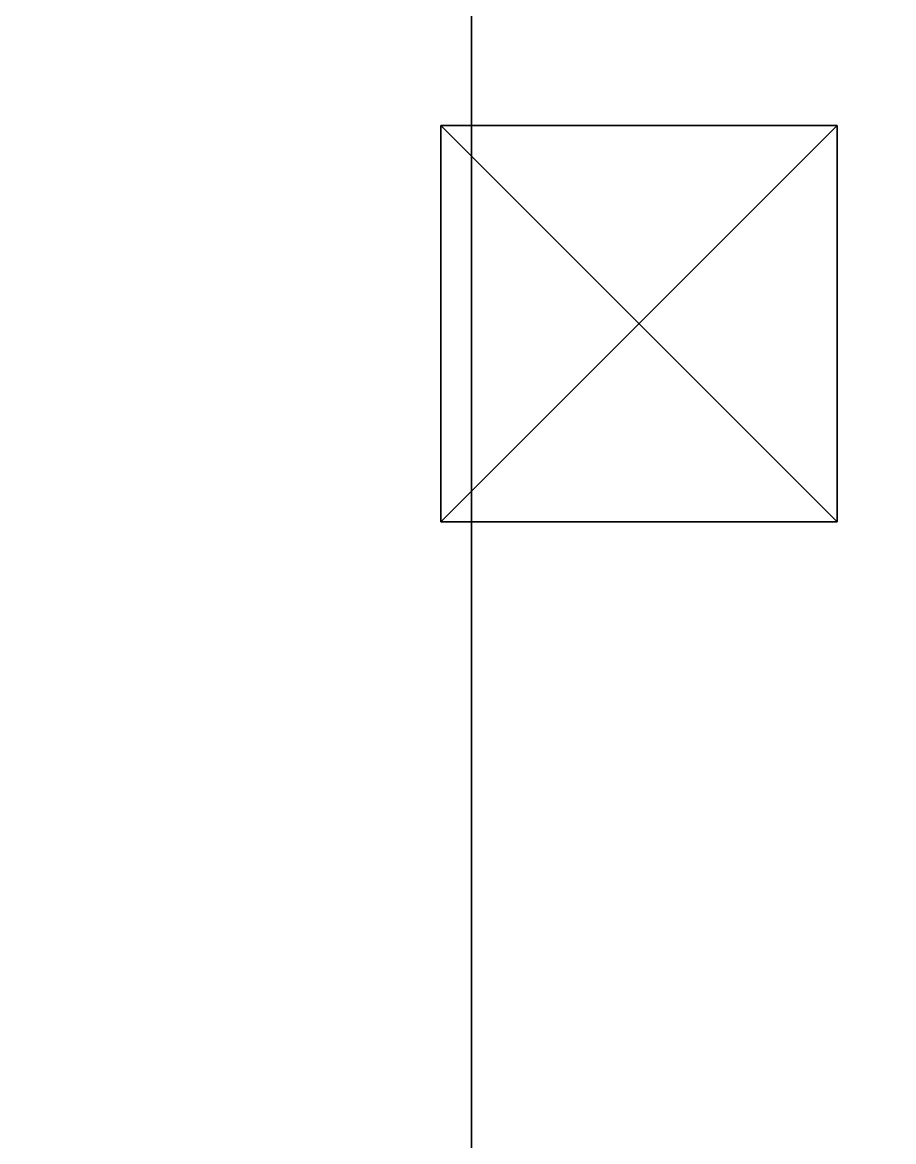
# Model space of a CAD drawing. Extents: x 0 to 3017, y -3657 to 0.
# Drawn here: x 1268 to 1300.99, y -2287.46 to -2245.09 of the extents above; entities that cross this region are included whole.
import ezdxf

# ---------------------------------------------------------------- set-up
doc = ezdxf.new("R2010")
doc.units = 0
for name, color, linetype in [('LAYER0', 7, 'CONTINUOUS'), ('LAYER1', 7, 'CONTINUOUS'), ('LAYER131', 7, 'CONTINUOUS'), ('LAYER132', 7, 'CONTINUOUS'), ('LAYER135', 7, 'CONTINUOUS'), ('LAYER138', 7, 'CONTINUOUS'), ('LAYER139', 7, 'CONTINUOUS'), ('LAYER270', 253, 'CONTINUOUS'), ('LAYER271', 253, 'CONTINUOUS')]:
    doc.layers.add(name, color=color, linetype=linetype)

msp = doc.modelspace()

# ---------------------------------------------------------------- linework, layer by layer
at = {"layer": 'LAYER0'}
for points, invisible_edges in [([(151, -238), (2997, 0), (1089, -2692), (151, -238)], 7), ([(151, 0, 5), (1089, -2692, 5), (2997, 0, 5), (151, 0, 5)], 3), ([(1089, -2692), (2997, 0), (2997, -2692), (1089, -2692)], 1), ([(2997, 0, 5), (1089, -2692, 5), (2997, -2692, 5), (2997, 0, 5)], 1)]:
    msp.add_3dface(points, dxfattribs=dict(at, invisible_edges=invisible_edges))
at = {"layer": 'LAYER131', "invisible_edges": 1}
for points in [[(1285, -2542, 5), (1267, -1962, 5), (1285, -1962, 5), (1285, -2542, 5)], [(1267, -1962, 5), (1285, -2542, 5), (1267, -2542, 5), (1267, -1962, 5)], [(1267, -2542, 2555), (1285, -1962, 2555), (1267, -1962, 2555), (1267, -2542, 2555)], [(1285, -1962, 2555), (1267, -2542, 2555), (1285, -2542, 2555), (1285, -1962, 2555)], [(1285, -2542, 5), (1285, -1962, 2555), (1285, -2542, 2555), (1285, -2542, 5)], [(1285, -1962, 2555), (1285, -2542, 5), (1285, -1962, 5), (1285, -1962, 2555)]]:
    msp.add_3dface(points, dxfattribs=at)
at = {"layer": 'LAYER132', "invisible_edges": 1}
for points in [[(1285, -2542, 85), (1909, -1962, 85), (1909, -2542, 85), (1285, -2542, 85)], [(1909, -1962, 85), (1285, -2542, 85), (1285, -1962, 85), (1909, -1962, 85)], [(1285, -2542, 85), (1285, -1962, 103), (1285, -1962, 85), (1285, -2542, 85)], [(1285, -1962, 103), (1285, -2542, 85), (1285, -2542, 103), (1285, -1962, 103)], [(1285, -1962, 103), (1909, -2542, 103), (1909, -1962, 103), (1285, -1962, 103)], [(1909, -2542, 103), (1285, -1962, 103), (1285, -2542, 103), (1909, -2542, 103)]]:
    msp.add_3dface(points, dxfattribs=at)
at = {"layer": 'LAYER135', "invisible_edges": 1}
for points in [[(1909, -2542, 2554), (1285, -1962, 2554), (1285, -2542, 2554), (1909, -2542, 2554)], [(1285, -1962, 2554), (1909, -2542, 2554), (1909, -1962, 2554), (1285, -1962, 2554)], [(1285, -2542, 2536), (1285, -1962, 2554), (1285, -1962, 2536), (1285, -2542, 2536)], [(1285, -1962, 2554), (1285, -2542, 2536), (1285, -2542, 2554), (1285, -1962, 2554)], [(1909, -1962, 2536), (1285, -2542, 2536), (1285, -1962, 2536), (1909, -1962, 2536)], [(1285, -2542, 2536), (1909, -1962, 2536), (1909, -2542, 2536), (1285, -2542, 2536)]]:
    msp.add_3dface(points, dxfattribs=at)
at = {"layer": 'LAYER138', "invisible_edges": 1}
for points in [[(1909, -2517.4, 921), (1285, -1962, 921), (1285, -2517.4, 921), (1909, -2517.4, 921)], [(1285, -1962, 921), (1909, -2517.4, 921), (1909, -1962, 921), (1285, -1962, 921)], [(1285, -2517.4, 903), (1285, -1962, 921), (1285, -1962, 903), (1285, -2517.4, 903)], [(1285, -1962, 921), (1285, -2517.4, 903), (1285, -2517.4, 921), (1285, -1962, 921)], [(1909, -1962, 903), (1285, -2517.4, 903), (1285, -1962, 903), (1909, -1962, 903)], [(1285, -2517.4, 903), (1909, -1962, 903), (1909, -2517.4, 903), (1285, -2517.4, 903)]]:
    msp.add_3dface(points, dxfattribs=at)
at = {"layer": 'LAYER139', "invisible_edges": 1}
for points in [[(1909, -2517.4, 1989), (1285, -1962, 1989), (1285, -2517.4, 1989), (1909, -2517.4, 1989)], [(1285, -1962, 1989), (1909, -2517.4, 1989), (1909, -1962, 1989), (1285, -1962, 1989)], [(1285, -2517.4, 1971), (1285, -1962, 1989), (1285, -1962, 1971), (1285, -2517.4, 1971)], [(1285, -1962, 1989), (1285, -2517.4, 1971), (1285, -2517.4, 1989), (1285, -1962, 1989)], [(1909, -1962, 1971), (1285, -2517.4, 1971), (1285, -1962, 1971), (1909, -1962, 1971)], [(1285, -2517.4, 1971), (1909, -1962, 1971), (1909, -2517.4, 1971), (1285, -2517.4, 1971)]]:
    msp.add_3dface(points, dxfattribs=at)
at = {"layer": 'LAYER270'}
for points in [[(1283.85, -2264, 1871), (1283.85, -2264, 1886), (1283.85, -2249, 1871), (1283.85, -2264, 1871)], [(1283.85, -2249, 1871), (1283.85, -2264, 1886), (1283.85, -2249, 1886), (1283.85, -2249, 1871)], [(1298.85, -2264, 1871), (1283.85, -2264, 1871), (1298.85, -2249, 1871), (1298.85, -2264, 1871)], [(1298.85, -2249, 1871), (1283.85, -2264, 1871), (1283.85, -2249, 1871), (1298.85, -2249, 1871)], [(1298.85, -2249, 1871), (1283.85, -2249, 1871), (1298.85, -2249, 1886), (1298.85, -2249, 1871)], [(1298.85, -2249, 1886), (1283.85, -2249, 1871), (1283.85, -2249, 1886), (1298.85, -2249, 1886)], [(1298.85, -2249, 1886), (1283.85, -2249, 1886), (1298.85, -2264, 1886), (1298.85, -2249, 1886)], [(1298.85, -2264, 1886), (1283.85, -2249, 1886), (1283.85, -2264, 1886), (1298.85, -2264, 1886)], [(1298.85, -2249, 1871), (1298.85, -2249, 1886), (1298.85, -2264, 1871), (1298.85, -2249, 1871)], [(1298.85, -2264, 1871), (1298.85, -2249, 1886), (1298.85, -2264, 1886), (1298.85, -2264, 1871)], [(1298.85, -2264, 1871), (1298.85, -2264, 1886), (1283.85, -2264, 1871), (1298.85, -2264, 1871)], [(1283.85, -2264, 1871), (1298.85, -2264, 1886), (1283.85, -2264, 1886), (1283.85, -2264, 1871)]]:
    msp.add_3dface(points, dxfattribs=at)
at = {"layer": 'LAYER271'}
for points in [[(1283.85, -2264, 1871), (1283.85, -2264, 1886), (1283.85, -2249, 1871), (1283.85, -2264, 1871)], [(1283.85, -2249, 1871), (1283.85, -2264, 1886), (1283.85, -2249, 1886), (1283.85, -2249, 1871)], [(1298.85, -2264, 1871), (1283.85, -2264, 1871), (1298.85, -2249, 1871), (1298.85, -2264, 1871)], [(1298.85, -2249, 1871), (1283.85, -2264, 1871), (1283.85, -2249, 1871), (1298.85, -2249, 1871)], [(1298.85, -2249, 1871), (1283.85, -2249, 1871), (1298.85, -2249, 1886), (1298.85, -2249, 1871)], [(1298.85, -2249, 1886), (1283.85, -2249, 1871), (1283.85, -2249, 1886), (1298.85, -2249, 1886)], [(1298.85, -2249, 1886), (1283.85, -2249, 1886), (1298.85, -2264, 1886), (1298.85, -2249, 1886)], [(1298.85, -2264, 1886), (1283.85, -2249, 1886), (1283.85, -2264, 1886), (1298.85, -2264, 1886)], [(1298.85, -2249, 1871), (1298.85, -2249, 1886), (1298.85, -2264, 1871), (1298.85, -2249, 1871)], [(1298.85, -2264, 1871), (1298.85, -2249, 1886), (1298.85, -2264, 1886), (1298.85, -2264, 1871)], [(1298.85, -2264, 1871), (1298.85, -2264, 1886), (1283.85, -2264, 1871), (1298.85, -2264, 1871)], [(1283.85, -2264, 1871), (1298.85, -2264, 1886), (1283.85, -2264, 1886), (1283.85, -2264, 1871)]]:
    msp.add_3dface(points, dxfattribs=at)

# ---------------------------------------------------------------- meshes
at = {"layer": 'LAYER1'}
mesh = msp.add_polymesh((9, 2), dxfattribs=at)
for k, corner in enumerate([(2847, -150, 2606), (301, -150, 2606), (2847, -2542, 2606), (2847, -150, 2606), (939, -2542, 2606), (2847, -2542, 2606), (939, -3507, 2606), (939, -2542, 2606), (150, -3507, 2606), (939, -3507, 2606), (150, -388, 2606), (150, -3507, 2606), (301, -388, 2606), (150, -388, 2606), (301, -150, 2606), (301, -388, 2606), (151, 0, 2606), (151, -238, 2606)]):
    mesh.set_mesh_vertex(divmod(k, 2), corner)

doc.saveas('drawing.dxf')
